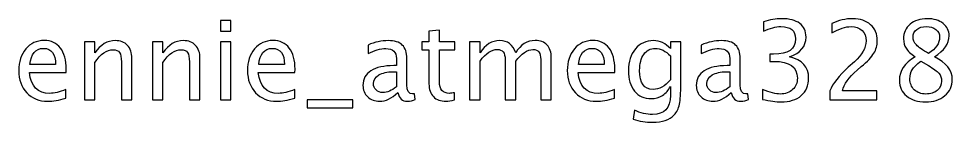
# Model space of a CAD drawing. Header units: centimetres. Extents: x -55 to 43, y -73 to 74.
# Drawn here: x -15.44 to -4.63, y -41.12 to -39.92 of the extents above; entities that cross this region are included whole.
import ezdxf

# ---------------------------------------------------------------- set-up
doc = ezdxf.new("R2010")
doc.units = ezdxf.units.CM
doc.header["$MEASUREMENT"] = 0
doc.layers.add('Layer 1', color=7, linetype='Continuous')

msp = doc.modelspace()

# ---------------------------------------------------------------- linework, layer by layer
at = {"layer": 'Layer 1'}
for points, knots in [([(-13.10724, -40.06374), (-13.10724, -40.06374), (-13.10724, -39.94182), (-13.10724, -39.94182), (-13.10724, -39.94182), (-13.10724, -39.94182), (-12.98532, -39.94182), (-12.98532, -39.94182), (-12.98532, -39.94182), (-12.98532, -39.94182), (-12.98532, -40.06374), (-12.98532, -40.06374), (-12.98532, -40.06374), (-12.98532, -40.06374), (-13.10724, -40.06374), (-13.10724, -40.06374)], [0, 0, 0, 0, 0.2, 0.2, 0.2, 0.2, 0.4, 0.4, 0.4, 0.4, 0.6, 0.6, 0.6, 0.6, 1, 1, 1, 1]), ([(-6.8273, -40.85368), (-6.8273, -40.85368), (-6.8273, -40.73938), (-6.8273, -40.73938), (-6.8273, -40.73938), (-6.74009, -40.77409), (-6.67172, -40.79145), (-6.62156, -40.79145), (-6.62156, -40.79145), (-6.5625, -40.79145), (-6.51488, -40.77452), (-6.47826, -40.74044), (-6.47826, -40.74044), (-6.44164, -40.70636), (-6.42344, -40.66191), (-6.42344, -40.6073), (-6.42344, -40.6073), (-6.42344, -40.47776), (-6.51361, -40.41299), (-6.69395, -40.41299), (-6.69395, -40.41299), (-6.69395, -40.41299), (-6.74221, -40.41299), (-6.74221, -40.41299), (-6.74221, -40.41299), (-6.74221, -40.41299), (-6.74221, -40.33107), (-6.74221, -40.33107), (-6.74221, -40.33107), (-6.74221, -40.33107), (-6.69945, -40.33044), (-6.69945, -40.33044), (-6.69945, -40.33044), (-6.52991, -40.33044), (-6.44503, -40.27075), (-6.44503, -40.15116), (-6.44503, -40.15116), (-6.44503, -40.05739), (-6.50133, -40.0104), (-6.61373, -40.0104), (-6.61373, -40.0104), (-6.67405, -40.0104), (-6.74094, -40.02776), (-6.8146, -40.06247), (-6.8146, -40.06247), (-6.8146, -40.06247), (-6.8146, -39.95579), (-6.8146, -39.95579), (-6.8146, -39.95579), (-6.74242, -39.93124), (-6.67278, -39.91896), (-6.6059, -39.91896), (-6.6059, -39.91896), (-6.51488, -39.91896), (-6.44482, -39.93716), (-6.39613, -39.97357), (-6.39613, -39.97357), (-6.34745, -40.00976), (-6.32311, -40.06247), (-6.32311, -40.13147), (-6.32311, -40.13147), (-6.32311, -40.23921), (-6.38682, -40.31605), (-6.51446, -40.36177), (-6.51446, -40.36177), (-6.3665, -40.39627), (-6.29263, -40.47734), (-6.29263, -40.60539), (-6.29263, -40.60539), (-6.29263, -40.69175), (-6.3212, -40.7597), (-6.37814, -40.80902), (-6.37814, -40.80902), (-6.43508, -40.85834), (-6.5134, -40.88289), (-6.61288, -40.88289), (-6.61288, -40.88289), (-6.66961, -40.88289), (-6.74094, -40.87315), (-6.8273, -40.85368)], [0, 0, 0, 0, 0.04761905, 0.04761905, 0.04761905, 0.04761905, 0.0952381, 0.0952381, 0.0952381, 0.0952381, 0.14285714, 0.14285714, 0.14285714, 0.14285714, 0.19047619, 0.19047619, 0.19047619, 0.19047619, 0.23809524, 0.23809524, 0.23809524, 0.23809524, 0.28571429, 0.28571429, 0.28571429, 0.28571429, 0.33333333, 0.33333333, 0.33333333, 0.33333333, 0.38095238, 0.38095238, 0.38095238, 0.38095238, 0.42857143, 0.42857143, 0.42857143, 0.42857143, 0.47619048, 0.47619048, 0.47619048, 0.47619048, 0.52380952, 0.52380952, 0.52380952, 0.52380952, 0.57142857, 0.57142857, 0.57142857, 0.57142857, 0.61904762, 0.61904762, 0.61904762, 0.61904762, 0.66666667, 0.66666667, 0.66666667, 0.66666667, 0.71428571, 0.71428571, 0.71428571, 0.71428571, 0.76190476, 0.76190476, 0.76190476, 0.76190476, 0.80952381, 0.80952381, 0.80952381, 0.80952381, 0.85714286, 0.85714286, 0.85714286, 0.85714286, 0.9047619, 0.9047619, 0.9047619, 0.9047619, 1, 1, 1, 1]), ([(-6.04837, -40.86003), (-6.04837, -40.86003), (-6.04837, -40.75335), (-6.04837, -40.75335), (-6.04837, -40.75335), (-6.01281, -40.67016), (-5.94105, -40.57936), (-5.83289, -40.48136), (-5.83289, -40.48136), (-5.83289, -40.48136), (-5.76304, -40.4187), (-5.76304, -40.4187), (-5.76304, -40.4187), (-5.67308, -40.337), (-5.628, -40.25614), (-5.628, -40.17571), (-5.628, -40.17571), (-5.628, -40.12428), (-5.64345, -40.08406), (-5.67414, -40.05464), (-5.67414, -40.05464), (-5.70483, -40.02522), (-5.74738, -40.0104), (-5.80135, -40.0104), (-5.80135, -40.0104), (-5.86443, -40.0104), (-5.93915, -40.03453), (-6.02551, -40.08279), (-6.02551, -40.08279), (-6.02551, -40.08279), (-6.02551, -39.97611), (-6.02551, -39.97611), (-6.02551, -39.97611), (-5.94402, -39.93801), (-5.86295, -39.91896), (-5.78209, -39.91896), (-5.78209, -39.91896), (-5.69616, -39.91896), (-5.62715, -39.94203), (-5.57508, -39.98839), (-5.57508, -39.98839), (-5.52322, -40.03474), (-5.49719, -40.09612), (-5.49719, -40.17275), (-5.49719, -40.17275), (-5.49719, -40.22778), (-5.51031, -40.27668), (-5.53656, -40.31922), (-5.53656, -40.31922), (-5.56302, -40.36198), (-5.61191, -40.41362), (-5.68367, -40.47458), (-5.68367, -40.47458), (-5.68367, -40.47458), (-5.73087, -40.5148), (-5.73087, -40.5148), (-5.73087, -40.5148), (-5.82908, -40.59799), (-5.88581, -40.67757), (-5.90105, -40.75335), (-5.90105, -40.75335), (-5.90105, -40.75335), (-5.501, -40.75335), (-5.501, -40.75335), (-5.501, -40.75335), (-5.501, -40.75335), (-5.501, -40.86003), (-5.501, -40.86003), (-5.501, -40.86003), (-5.501, -40.86003), (-6.04837, -40.86003), (-6.04837, -40.86003)], [0, 0, 0, 0, 0.05263158, 0.05263158, 0.05263158, 0.05263158, 0.10526316, 0.10526316, 0.10526316, 0.10526316, 0.15789474, 0.15789474, 0.15789474, 0.15789474, 0.21052632, 0.21052632, 0.21052632, 0.21052632, 0.26315789, 0.26315789, 0.26315789, 0.26315789, 0.31578947, 0.31578947, 0.31578947, 0.31578947, 0.36842105, 0.36842105, 0.36842105, 0.36842105, 0.42105263, 0.42105263, 0.42105263, 0.42105263, 0.47368421, 0.47368421, 0.47368421, 0.47368421, 0.52631579, 0.52631579, 0.52631579, 0.52631579, 0.57894737, 0.57894737, 0.57894737, 0.57894737, 0.63157895, 0.63157895, 0.63157895, 0.63157895, 0.68421053, 0.68421053, 0.68421053, 0.68421053, 0.73684211, 0.73684211, 0.73684211, 0.73684211, 0.78947368, 0.78947368, 0.78947368, 0.78947368, 0.84210526, 0.84210526, 0.84210526, 0.84210526, 0.89473684, 0.89473684, 0.89473684, 0.89473684, 1, 1, 1, 1]), ([(-5.05862, -40.36028), (-5.109, -40.32515), (-5.14413, -40.29255), (-5.16382, -40.26228), (-5.16382, -40.26228), (-5.1835, -40.23223), (-5.19324, -40.19582), (-5.19324, -40.15327), (-5.19324, -40.15327), (-5.19324, -40.08385), (-5.16784, -40.02733), (-5.11725, -39.98394), (-5.11725, -39.98394), (-5.06645, -39.94055), (-5.0002, -39.91896), (-4.9185, -39.91896), (-4.9185, -39.91896), (-4.84314, -39.91896), (-4.78197, -39.93737), (-4.73519, -39.9742), (-4.73519, -39.9742), (-4.68841, -40.01082), (-4.66492, -40.05866), (-4.66492, -40.11729), (-4.66492, -40.11729), (-4.66492, -40.20619), (-4.72186, -40.28726), (-4.83552, -40.36028), (-4.83552, -40.36028), (-4.6973, -40.42802), (-4.62809, -40.51544), (-4.62809, -40.62254), (-4.62809, -40.62254), (-4.62809, -40.69895), (-4.65709, -40.76139), (-4.71487, -40.81008), (-4.71487, -40.81008), (-4.77266, -40.85855), (-4.84695, -40.88289), (-4.93797, -40.88289), (-4.93797, -40.88289), (-5.02877, -40.88289), (-5.10201, -40.86003), (-5.15789, -40.81431), (-5.15789, -40.81431), (-5.21356, -40.7688), (-5.2415, -40.70869), (-5.2415, -40.63439), (-5.2415, -40.63439), (-5.2415, -40.52433), (-5.18054, -40.4331), (-5.05862, -40.36028)], [0, 0, 0, 0, 0.07142857, 0.07142857, 0.07142857, 0.07142857, 0.14285714, 0.14285714, 0.14285714, 0.14285714, 0.21428571, 0.21428571, 0.21428571, 0.21428571, 0.28571429, 0.28571429, 0.28571429, 0.28571429, 0.35714286, 0.35714286, 0.35714286, 0.35714286, 0.42857143, 0.42857143, 0.42857143, 0.42857143, 0.5, 0.5, 0.5, 0.5, 0.57142857, 0.57142857, 0.57142857, 0.57142857, 0.64285714, 0.64285714, 0.64285714, 0.64285714, 0.71428571, 0.71428571, 0.71428571, 0.71428571, 0.78571429, 0.78571429, 0.78571429, 0.78571429, 0.85714286, 0.85714286, 0.85714286, 0.85714286, 1, 1, 1, 1]), ([(-4.90368, -40.32197), (-4.81817, -40.26546), (-4.77541, -40.2028), (-4.77541, -40.13359), (-4.77541, -40.13359), (-4.77541, -40.09655), (-4.7898, -40.06691), (-4.81838, -40.04427), (-4.81838, -40.04427), (-4.84716, -40.02162), (-4.88463, -40.0104), (-4.93098, -40.0104), (-4.93098, -40.0104), (-4.97586, -40.0104), (-5.01248, -40.02141), (-5.04063, -40.04363), (-5.04063, -40.04363), (-5.06878, -40.06586), (-5.08275, -40.09443), (-5.08275, -40.12978), (-5.08275, -40.12978), (-5.08275, -40.16407), (-5.07005, -40.19497), (-5.04465, -40.22249), (-5.04465, -40.22249), (-5.01925, -40.24979), (-4.97226, -40.28303), (-4.90368, -40.32197)], [0, 0, 0, 0, 0.125, 0.125, 0.125, 0.125, 0.25, 0.25, 0.25, 0.25, 0.375, 0.375, 0.375, 0.375, 0.5, 0.5, 0.5, 0.5, 0.625, 0.625, 0.625, 0.625, 0.75, 0.75, 0.75, 0.75, 1, 1, 1, 1]), ([(-10.39537, -40.85982), (-10.43305, -40.87019), (-10.46585, -40.87527), (-10.49358, -40.87527), (-10.49358, -40.87527), (-10.55581, -40.87527), (-10.60428, -40.85749), (-10.639, -40.82193), (-10.639, -40.82193), (-10.67392, -40.78637), (-10.69128, -40.73705), (-10.69128, -40.67376), (-10.69128, -40.67376), (-10.69128, -40.67376), (-10.69128, -40.27837), (-10.69128, -40.27837), (-10.69128, -40.27837), (-10.69128, -40.27837), (-10.77552, -40.27837), (-10.77552, -40.27837), (-10.77552, -40.27837), (-10.77552, -40.27837), (-10.77552, -40.18693), (-10.77552, -40.18693), (-10.77552, -40.18693), (-10.77552, -40.18693), (-10.69128, -40.18693), (-10.69128, -40.18693), (-10.69128, -40.18693), (-10.69128, -40.18693), (-10.69128, -40.06522), (-10.69128, -40.06522), (-10.69128, -40.06522), (-10.69128, -40.06522), (-10.56936, -40.05358), (-10.56936, -40.05358), (-10.56936, -40.05358), (-10.56936, -40.05358), (-10.56936, -40.18693), (-10.56936, -40.18693), (-10.56936, -40.18693), (-10.56936, -40.18693), (-10.39283, -40.18693), (-10.39283, -40.18693), (-10.39283, -40.18693), (-10.39283, -40.18693), (-10.39283, -40.27837), (-10.39283, -40.27837), (-10.39283, -40.27837), (-10.39283, -40.27837), (-10.56936, -40.27837), (-10.56936, -40.27837), (-10.56936, -40.27837), (-10.56936, -40.27837), (-10.56936, -40.65175), (-10.56936, -40.65175), (-10.56936, -40.65175), (-10.56936, -40.7398), (-10.53105, -40.78383), (-10.45464, -40.78383), (-10.45464, -40.78383), (-10.43834, -40.78383), (-10.41865, -40.78108), (-10.39537, -40.77579), (-10.39537, -40.77579), (-10.39537, -40.77579), (-10.39537, -40.85982), (-10.39537, -40.85982)], [0, 0, 0, 0, 0.05555556, 0.05555556, 0.05555556, 0.05555556, 0.11111111, 0.11111111, 0.11111111, 0.11111111, 0.16666667, 0.16666667, 0.16666667, 0.16666667, 0.22222222, 0.22222222, 0.22222222, 0.22222222, 0.27777778, 0.27777778, 0.27777778, 0.27777778, 0.33333333, 0.33333333, 0.33333333, 0.33333333, 0.38888889, 0.38888889, 0.38888889, 0.38888889, 0.44444444, 0.44444444, 0.44444444, 0.44444444, 0.5, 0.5, 0.5, 0.5, 0.55555556, 0.55555556, 0.55555556, 0.55555556, 0.61111111, 0.61111111, 0.61111111, 0.61111111, 0.66666667, 0.66666667, 0.66666667, 0.66666667, 0.72222222, 0.72222222, 0.72222222, 0.72222222, 0.77777778, 0.77777778, 0.77777778, 0.77777778, 0.83333333, 0.83333333, 0.83333333, 0.83333333, 0.88888889, 0.88888889, 0.88888889, 0.88888889, 1, 1, 1, 1]), ([(-14.89731, -40.83844), (-14.97922, -40.86299), (-15.04929, -40.87527), (-15.10771, -40.87527), (-15.10771, -40.87527), (-15.2074, -40.87527), (-15.28847, -40.84225), (-15.35091, -40.77642), (-15.35091, -40.77642), (-15.41335, -40.71059), (-15.44468, -40.62529), (-15.44468, -40.5203), (-15.44468, -40.5203), (-15.44468, -40.41849), (-15.41716, -40.33488), (-15.36192, -40.26948), (-15.36192, -40.26948), (-15.30667, -40.20429), (-15.23598, -40.17169), (-15.14983, -40.17169), (-15.14983, -40.17169), (-15.06834, -40.17169), (-15.00526, -40.20069), (-14.96081, -40.25868), (-14.96081, -40.25868), (-14.91636, -40.31668), (-14.89413, -40.39881), (-14.89413, -40.50528), (-14.89413, -40.50528), (-14.89413, -40.50528), (-14.89477, -40.54253), (-14.89477, -40.54253), (-14.89477, -40.54253), (-14.89477, -40.54253), (-15.32022, -40.54253), (-15.32022, -40.54253), (-15.32022, -40.54253), (-15.30244, -40.7034), (-15.22391, -40.78383), (-15.08485, -40.78383), (-15.08485, -40.78383), (-15.03383, -40.78383), (-14.97139, -40.76944), (-14.89731, -40.74065), (-14.89731, -40.74065), (-14.89731, -40.74065), (-14.89731, -40.83844), (-14.89731, -40.83844)], [0, 0, 0, 0, 0.07692308, 0.07692308, 0.07692308, 0.07692308, 0.15384615, 0.15384615, 0.15384615, 0.15384615, 0.23076923, 0.23076923, 0.23076923, 0.23076923, 0.30769231, 0.30769231, 0.30769231, 0.30769231, 0.38461538, 0.38461538, 0.38461538, 0.38461538, 0.46153846, 0.46153846, 0.46153846, 0.46153846, 0.53846154, 0.53846154, 0.53846154, 0.53846154, 0.61538462, 0.61538462, 0.61538462, 0.61538462, 0.69230769, 0.69230769, 0.69230769, 0.69230769, 0.76923077, 0.76923077, 0.76923077, 0.76923077, 0.84615385, 0.84615385, 0.84615385, 0.84615385, 1, 1, 1, 1]), ([(-14.68374, -40.86003), (-14.68374, -40.86003), (-14.68374, -40.18693), (-14.68374, -40.18693), (-14.68374, -40.18693), (-14.68374, -40.18693), (-14.56182, -40.18693), (-14.56182, -40.18693), (-14.56182, -40.18693), (-14.56182, -40.18693), (-14.56182, -40.31414), (-14.56182, -40.31414), (-14.56182, -40.31414), (-14.49726, -40.21995), (-14.4181, -40.17296), (-14.32454, -40.17296), (-14.32454, -40.17296), (-14.2657, -40.17296), (-14.21892, -40.19137), (-14.18442, -40.22842), (-14.18442, -40.22842), (-14.14992, -40.26525), (-14.13256, -40.31499), (-14.13256, -40.37722), (-14.13256, -40.37722), (-14.13256, -40.37722), (-14.13256, -40.86003), (-14.13256, -40.86003), (-14.13256, -40.86003), (-14.13256, -40.86003), (-14.25448, -40.86003), (-14.25448, -40.86003), (-14.25448, -40.86003), (-14.25448, -40.86003), (-14.25448, -40.41701), (-14.25448, -40.41701), (-14.25448, -40.41701), (-14.25448, -40.36706), (-14.26189, -40.3315), (-14.27649, -40.31033), (-14.27649, -40.31033), (-14.29131, -40.28895), (-14.31565, -40.27837), (-14.34973, -40.27837), (-14.34973, -40.27837), (-14.42466, -40.27837), (-14.49536, -40.32726), (-14.56182, -40.42505), (-14.56182, -40.42505), (-14.56182, -40.42505), (-14.56182, -40.86003), (-14.56182, -40.86003), (-14.56182, -40.86003), (-14.56182, -40.86003), (-14.68374, -40.86003), (-14.68374, -40.86003)], [0, 0, 0, 0, 0.06666667, 0.06666667, 0.06666667, 0.06666667, 0.13333333, 0.13333333, 0.13333333, 0.13333333, 0.2, 0.2, 0.2, 0.2, 0.26666667, 0.26666667, 0.26666667, 0.26666667, 0.33333333, 0.33333333, 0.33333333, 0.33333333, 0.4, 0.4, 0.4, 0.4, 0.46666667, 0.46666667, 0.46666667, 0.46666667, 0.53333333, 0.53333333, 0.53333333, 0.53333333, 0.6, 0.6, 0.6, 0.6, 0.66666667, 0.66666667, 0.66666667, 0.66666667, 0.73333333, 0.73333333, 0.73333333, 0.73333333, 0.8, 0.8, 0.8, 0.8, 0.86666667, 0.86666667, 0.86666667, 0.86666667, 1, 1, 1, 1]), ([(-13.89549, -40.86003), (-13.89549, -40.86003), (-13.89549, -40.18693), (-13.89549, -40.18693), (-13.89549, -40.18693), (-13.89549, -40.18693), (-13.77357, -40.18693), (-13.77357, -40.18693), (-13.77357, -40.18693), (-13.77357, -40.18693), (-13.77357, -40.31414), (-13.77357, -40.31414), (-13.77357, -40.31414), (-13.70901, -40.21995), (-13.62985, -40.17296), (-13.53629, -40.17296), (-13.53629, -40.17296), (-13.47745, -40.17296), (-13.43067, -40.19137), (-13.39617, -40.22842), (-13.39617, -40.22842), (-13.36167, -40.26525), (-13.34431, -40.31499), (-13.34431, -40.37722), (-13.34431, -40.37722), (-13.34431, -40.37722), (-13.34431, -40.86003), (-13.34431, -40.86003), (-13.34431, -40.86003), (-13.34431, -40.86003), (-13.46623, -40.86003), (-13.46623, -40.86003), (-13.46623, -40.86003), (-13.46623, -40.86003), (-13.46623, -40.41701), (-13.46623, -40.41701), (-13.46623, -40.41701), (-13.46623, -40.36706), (-13.47364, -40.3315), (-13.48824, -40.31033), (-13.48824, -40.31033), (-13.50306, -40.28895), (-13.5274, -40.27837), (-13.56148, -40.27837), (-13.56148, -40.27837), (-13.63641, -40.27837), (-13.70711, -40.32726), (-13.77357, -40.42505), (-13.77357, -40.42505), (-13.77357, -40.42505), (-13.77357, -40.86003), (-13.77357, -40.86003), (-13.77357, -40.86003), (-13.77357, -40.86003), (-13.89549, -40.86003), (-13.89549, -40.86003)], [0, 0, 0, 0, 0.06666667, 0.06666667, 0.06666667, 0.06666667, 0.13333333, 0.13333333, 0.13333333, 0.13333333, 0.2, 0.2, 0.2, 0.2, 0.26666667, 0.26666667, 0.26666667, 0.26666667, 0.33333333, 0.33333333, 0.33333333, 0.33333333, 0.4, 0.4, 0.4, 0.4, 0.46666667, 0.46666667, 0.46666667, 0.46666667, 0.53333333, 0.53333333, 0.53333333, 0.53333333, 0.6, 0.6, 0.6, 0.6, 0.66666667, 0.66666667, 0.66666667, 0.66666667, 0.73333333, 0.73333333, 0.73333333, 0.73333333, 0.8, 0.8, 0.8, 0.8, 0.86666667, 0.86666667, 0.86666667, 0.86666667, 1, 1, 1, 1]), ([(-13.10724, -40.86003), (-13.10724, -40.86003), (-13.10724, -40.18693), (-13.10724, -40.18693), (-13.10724, -40.18693), (-13.10724, -40.18693), (-12.98532, -40.18693), (-12.98532, -40.18693), (-12.98532, -40.18693), (-12.98532, -40.18693), (-12.98532, -40.86003), (-12.98532, -40.86003), (-12.98532, -40.86003), (-12.98532, -40.86003), (-13.10724, -40.86003), (-13.10724, -40.86003)], [0, 0, 0, 0, 0.2, 0.2, 0.2, 0.2, 0.4, 0.4, 0.4, 0.4, 0.6, 0.6, 0.6, 0.6, 1, 1, 1, 1]), ([(-12.24618, -40.83844), (-12.32809, -40.86299), (-12.39816, -40.87527), (-12.45658, -40.87527), (-12.45658, -40.87527), (-12.55627, -40.87527), (-12.63734, -40.84225), (-12.69978, -40.77642), (-12.69978, -40.77642), (-12.76222, -40.71059), (-12.79355, -40.62529), (-12.79355, -40.5203), (-12.79355, -40.5203), (-12.79355, -40.41849), (-12.76603, -40.33488), (-12.71079, -40.26948), (-12.71079, -40.26948), (-12.65554, -40.20429), (-12.58485, -40.17169), (-12.4987, -40.17169), (-12.4987, -40.17169), (-12.41721, -40.17169), (-12.35413, -40.20069), (-12.30968, -40.25868), (-12.30968, -40.25868), (-12.26523, -40.31668), (-12.243, -40.39881), (-12.243, -40.50528), (-12.243, -40.50528), (-12.243, -40.50528), (-12.24364, -40.54253), (-12.24364, -40.54253), (-12.24364, -40.54253), (-12.24364, -40.54253), (-12.66909, -40.54253), (-12.66909, -40.54253), (-12.66909, -40.54253), (-12.65131, -40.7034), (-12.57278, -40.78383), (-12.43372, -40.78383), (-12.43372, -40.78383), (-12.3827, -40.78383), (-12.32026, -40.76944), (-12.24618, -40.74065), (-12.24618, -40.74065), (-12.24618, -40.74065), (-12.24618, -40.83844), (-12.24618, -40.83844)], [0, 0, 0, 0, 0.07692308, 0.07692308, 0.07692308, 0.07692308, 0.15384615, 0.15384615, 0.15384615, 0.15384615, 0.23076923, 0.23076923, 0.23076923, 0.23076923, 0.30769231, 0.30769231, 0.30769231, 0.30769231, 0.38461538, 0.38461538, 0.38461538, 0.38461538, 0.46153846, 0.46153846, 0.46153846, 0.46153846, 0.53846154, 0.53846154, 0.53846154, 0.53846154, 0.61538462, 0.61538462, 0.61538462, 0.61538462, 0.69230769, 0.69230769, 0.69230769, 0.69230769, 0.76923077, 0.76923077, 0.76923077, 0.76923077, 0.84615385, 0.84615385, 0.84615385, 0.84615385, 1, 1, 1, 1]), ([(-11.05069, -40.7743), (-11.12392, -40.84161), (-11.19441, -40.87527), (-11.26214, -40.87527), (-11.26214, -40.87527), (-11.31781, -40.87527), (-11.36417, -40.85791), (-11.40078, -40.82299), (-11.40078, -40.82299), (-11.43761, -40.78806), (-11.45603, -40.74404), (-11.45603, -40.69091), (-11.45603, -40.69091), (-11.45603, -40.61746), (-11.42513, -40.56094), (-11.36332, -40.52157), (-11.36332, -40.52157), (-11.30151, -40.4822), (-11.21282, -40.46252), (-11.09725, -40.46252), (-11.09725, -40.46252), (-11.09725, -40.46252), (-11.06868, -40.46252), (-11.06868, -40.46252), (-11.06868, -40.46252), (-11.06868, -40.46252), (-11.06868, -40.38145), (-11.06868, -40.38145), (-11.06868, -40.38145), (-11.06868, -40.30335), (-11.10932, -40.2644), (-11.19081, -40.2644), (-11.19081, -40.2644), (-11.25389, -40.2644), (-11.32289, -40.2843), (-11.39761, -40.32409), (-11.39761, -40.32409), (-11.39761, -40.32409), (-11.39761, -40.22376), (-11.39761, -40.22376), (-11.39761, -40.22376), (-11.31548, -40.18989), (-11.23801, -40.17296), (-11.16541, -40.17296), (-11.16541, -40.17296), (-11.09069, -40.17296), (-11.03545, -40.18989), (-11.0001, -40.22397), (-11.0001, -40.22397), (-10.96454, -40.25805), (-10.94676, -40.31054), (-10.94676, -40.38145), (-10.94676, -40.38145), (-10.94676, -40.38145), (-10.94676, -40.68562), (-10.94676, -40.68562), (-10.94676, -40.68562), (-10.94676, -40.75525), (-10.92538, -40.79018), (-10.88241, -40.79018), (-10.88241, -40.79018), (-10.87712, -40.79018), (-10.86929, -40.78933), (-10.85892, -40.78764), (-10.85892, -40.78764), (-10.85892, -40.78764), (-10.85024, -40.85537), (-10.85024, -40.85537), (-10.85024, -40.85537), (-10.87797, -40.86871), (-10.90845, -40.87527), (-10.94189, -40.87527), (-10.94189, -40.87527), (-10.99883, -40.87527), (-11.03502, -40.84161), (-11.05069, -40.7743)], [0, 0, 0, 0, 0.05, 0.05, 0.05, 0.05, 0.1, 0.1, 0.1, 0.1, 0.15, 0.15, 0.15, 0.15, 0.2, 0.2, 0.2, 0.2, 0.25, 0.25, 0.25, 0.25, 0.3, 0.3, 0.3, 0.3, 0.35, 0.35, 0.35, 0.35, 0.4, 0.4, 0.4, 0.4, 0.45, 0.45, 0.45, 0.45, 0.5, 0.5, 0.5, 0.5, 0.55, 0.55, 0.55, 0.55, 0.6, 0.6, 0.6, 0.6, 0.65, 0.65, 0.65, 0.65, 0.7, 0.7, 0.7, 0.7, 0.75, 0.75, 0.75, 0.75, 0.8, 0.8, 0.8, 0.8, 0.85, 0.85, 0.85, 0.85, 0.9, 0.9, 0.9, 0.9, 1, 1, 1, 1]), ([(-10.22138, -40.86003), (-10.22138, -40.86003), (-10.22138, -40.18693), (-10.22138, -40.18693), (-10.22138, -40.18693), (-10.22138, -40.18693), (-10.09946, -40.18693), (-10.09946, -40.18693), (-10.09946, -40.18693), (-10.09946, -40.18693), (-10.09946, -40.31414), (-10.09946, -40.31414), (-10.09946, -40.31414), (-10.03998, -40.21995), (-9.96378, -40.17296), (-9.87044, -40.17296), (-9.87044, -40.17296), (-9.78048, -40.17296), (-9.71931, -40.21995), (-9.68671, -40.31414), (-9.68671, -40.31414), (-9.62892, -40.2191), (-9.55357, -40.17169), (-9.46107, -40.17169), (-9.46107, -40.17169), (-9.40202, -40.17169), (-9.35609, -40.18905), (-9.32328, -40.22397), (-9.32328, -40.22397), (-9.29047, -40.2589), (-9.27396, -40.30779), (-9.27396, -40.37066), (-9.27396, -40.37066), (-9.27396, -40.37066), (-9.27396, -40.86003), (-9.27396, -40.86003), (-9.27396, -40.86003), (-9.27396, -40.86003), (-9.39588, -40.86003), (-9.39588, -40.86003), (-9.39588, -40.86003), (-9.39588, -40.86003), (-9.39588, -40.39076), (-9.39588, -40.39076), (-9.39588, -40.39076), (-9.39588, -40.31414), (-9.42636, -40.27583), (-9.48732, -40.27583), (-9.48732, -40.27583), (-9.55061, -40.27583), (-9.61707, -40.32049), (-9.68671, -40.41003), (-9.68671, -40.41003), (-9.68671, -40.41003), (-9.68671, -40.86003), (-9.68671, -40.86003), (-9.68671, -40.86003), (-9.68671, -40.86003), (-9.80863, -40.86003), (-9.80863, -40.86003), (-9.80863, -40.86003), (-9.80863, -40.86003), (-9.80863, -40.39034), (-9.80863, -40.39034), (-9.80863, -40.39034), (-9.80863, -40.31308), (-9.83953, -40.27456), (-9.90155, -40.27456), (-9.90155, -40.27456), (-9.96315, -40.27456), (-10.02919, -40.31943), (-10.09946, -40.40939), (-10.09946, -40.40939), (-10.09946, -40.40939), (-10.09946, -40.86003), (-10.09946, -40.86003), (-10.09946, -40.86003), (-10.09946, -40.86003), (-10.22138, -40.86003), (-10.22138, -40.86003)], [0, 0, 0, 0, 0.04761905, 0.04761905, 0.04761905, 0.04761905, 0.0952381, 0.0952381, 0.0952381, 0.0952381, 0.14285714, 0.14285714, 0.14285714, 0.14285714, 0.19047619, 0.19047619, 0.19047619, 0.19047619, 0.23809524, 0.23809524, 0.23809524, 0.23809524, 0.28571429, 0.28571429, 0.28571429, 0.28571429, 0.33333333, 0.33333333, 0.33333333, 0.33333333, 0.38095238, 0.38095238, 0.38095238, 0.38095238, 0.42857143, 0.42857143, 0.42857143, 0.42857143, 0.47619048, 0.47619048, 0.47619048, 0.47619048, 0.52380952, 0.52380952, 0.52380952, 0.52380952, 0.57142857, 0.57142857, 0.57142857, 0.57142857, 0.61904762, 0.61904762, 0.61904762, 0.61904762, 0.66666667, 0.66666667, 0.66666667, 0.66666667, 0.71428571, 0.71428571, 0.71428571, 0.71428571, 0.76190476, 0.76190476, 0.76190476, 0.76190476, 0.80952381, 0.80952381, 0.80952381, 0.80952381, 0.85714286, 0.85714286, 0.85714286, 0.85714286, 0.9047619, 0.9047619, 0.9047619, 0.9047619, 1, 1, 1, 1]), ([(-8.54159, -40.83844), (-8.6235, -40.86299), (-8.69357, -40.87527), (-8.75199, -40.87527), (-8.75199, -40.87527), (-8.85168, -40.87527), (-8.93275, -40.84225), (-8.99519, -40.77642), (-8.99519, -40.77642), (-9.05763, -40.71059), (-9.08896, -40.62529), (-9.08896, -40.5203), (-9.08896, -40.5203), (-9.08896, -40.41849), (-9.06144, -40.33488), (-9.0062, -40.26948), (-9.0062, -40.26948), (-8.95095, -40.20429), (-8.88026, -40.17169), (-8.79411, -40.17169), (-8.79411, -40.17169), (-8.71262, -40.17169), (-8.64954, -40.20069), (-8.60509, -40.25868), (-8.60509, -40.25868), (-8.56064, -40.31668), (-8.53841, -40.39881), (-8.53841, -40.50528), (-8.53841, -40.50528), (-8.53841, -40.50528), (-8.53905, -40.54253), (-8.53905, -40.54253), (-8.53905, -40.54253), (-8.53905, -40.54253), (-8.9645, -40.54253), (-8.9645, -40.54253), (-8.9645, -40.54253), (-8.94672, -40.7034), (-8.86819, -40.78383), (-8.72913, -40.78383), (-8.72913, -40.78383), (-8.67811, -40.78383), (-8.61567, -40.76944), (-8.54159, -40.74065), (-8.54159, -40.74065), (-8.54159, -40.74065), (-8.54159, -40.83844), (-8.54159, -40.83844)], [0, 0, 0, 0, 0.07692308, 0.07692308, 0.07692308, 0.07692308, 0.15384615, 0.15384615, 0.15384615, 0.15384615, 0.23076923, 0.23076923, 0.23076923, 0.23076923, 0.30769231, 0.30769231, 0.30769231, 0.30769231, 0.38461538, 0.38461538, 0.38461538, 0.38461538, 0.46153846, 0.46153846, 0.46153846, 0.46153846, 0.53846154, 0.53846154, 0.53846154, 0.53846154, 0.61538462, 0.61538462, 0.61538462, 0.61538462, 0.69230769, 0.69230769, 0.69230769, 0.69230769, 0.76923077, 0.76923077, 0.76923077, 0.76923077, 0.84615385, 0.84615385, 0.84615385, 0.84615385, 1, 1, 1, 1]), ([(-8.32548, -41.08355), (-8.32548, -41.08355), (-8.31109, -40.97814), (-8.31109, -40.97814), (-8.31109, -40.97814), (-8.24039, -41.01116), (-8.17033, -41.02767), (-8.10111, -41.02767), (-8.10111, -41.02767), (-7.96374, -41.02767), (-7.89495, -40.95486), (-7.89495, -40.80944), (-7.89495, -40.80944), (-7.89495, -40.80944), (-7.89495, -40.70361), (-7.89495, -40.70361), (-7.89495, -40.70361), (-7.91612, -40.74827), (-7.94617, -40.78277), (-7.98533, -40.80754), (-7.98533, -40.80754), (-8.02449, -40.8323), (-8.06809, -40.84479), (-8.11614, -40.84479), (-8.11614, -40.84479), (-8.19763, -40.84479), (-8.26219, -40.81558), (-8.30982, -40.75716), (-8.30982, -40.75716), (-8.35744, -40.69874), (-8.38136, -40.61958), (-8.38136, -40.51967), (-8.38136, -40.51967), (-8.38136, -40.41743), (-8.35427, -40.33404), (-8.30008, -40.26948), (-8.30008, -40.26948), (-8.24568, -40.20513), (-8.17562, -40.17296), (-8.08947, -40.17296), (-8.08947, -40.17296), (-8.01412, -40.17296), (-7.94914, -40.20344), (-7.89495, -40.26461), (-7.89495, -40.26461), (-7.89495, -40.26461), (-7.89495, -40.18693), (-7.89495, -40.18693), (-7.89495, -40.18693), (-7.89495, -40.18693), (-7.77303, -40.18693), (-7.77303, -40.18693), (-7.77303, -40.18693), (-7.77303, -40.18693), (-7.77303, -40.6763), (-7.77303, -40.6763), (-7.77303, -40.6763), (-7.77303, -40.7815), (-7.77853, -40.85939), (-7.78954, -40.90998), (-7.78954, -40.90998), (-7.80033, -40.96057), (-7.82108, -41.00206), (-7.85113, -41.03423), (-7.85113, -41.03423), (-7.90447, -41.09075), (-7.98787, -41.11911), (-8.10111, -41.11911), (-8.10111, -41.11911), (-8.17879, -41.11911), (-8.25351, -41.10726), (-8.32548, -41.08355)], [0, 0, 0, 0, 0.05263158, 0.05263158, 0.05263158, 0.05263158, 0.10526316, 0.10526316, 0.10526316, 0.10526316, 0.15789474, 0.15789474, 0.15789474, 0.15789474, 0.21052632, 0.21052632, 0.21052632, 0.21052632, 0.26315789, 0.26315789, 0.26315789, 0.26315789, 0.31578947, 0.31578947, 0.31578947, 0.31578947, 0.36842105, 0.36842105, 0.36842105, 0.36842105, 0.42105263, 0.42105263, 0.42105263, 0.42105263, 0.47368421, 0.47368421, 0.47368421, 0.47368421, 0.52631579, 0.52631579, 0.52631579, 0.52631579, 0.57894737, 0.57894737, 0.57894737, 0.57894737, 0.63157895, 0.63157895, 0.63157895, 0.63157895, 0.68421053, 0.68421053, 0.68421053, 0.68421053, 0.73684211, 0.73684211, 0.73684211, 0.73684211, 0.78947368, 0.78947368, 0.78947368, 0.78947368, 0.84210526, 0.84210526, 0.84210526, 0.84210526, 0.89473684, 0.89473684, 0.89473684, 0.89473684, 1, 1, 1, 1]), ([(-7.18925, -40.7743), (-7.26248, -40.84161), (-7.33297, -40.87527), (-7.4007, -40.87527), (-7.4007, -40.87527), (-7.45637, -40.87527), (-7.50273, -40.85791), (-7.53934, -40.82299), (-7.53934, -40.82299), (-7.57617, -40.78806), (-7.59459, -40.74404), (-7.59459, -40.69091), (-7.59459, -40.69091), (-7.59459, -40.61746), (-7.56369, -40.56094), (-7.50188, -40.52157), (-7.50188, -40.52157), (-7.44007, -40.4822), (-7.35138, -40.46252), (-7.23581, -40.46252), (-7.23581, -40.46252), (-7.23581, -40.46252), (-7.20724, -40.46252), (-7.20724, -40.46252), (-7.20724, -40.46252), (-7.20724, -40.46252), (-7.20724, -40.38145), (-7.20724, -40.38145), (-7.20724, -40.38145), (-7.20724, -40.30335), (-7.24788, -40.2644), (-7.32937, -40.2644), (-7.32937, -40.2644), (-7.39245, -40.2644), (-7.46145, -40.2843), (-7.53617, -40.32409), (-7.53617, -40.32409), (-7.53617, -40.32409), (-7.53617, -40.22376), (-7.53617, -40.22376), (-7.53617, -40.22376), (-7.45404, -40.18989), (-7.37657, -40.17296), (-7.30397, -40.17296), (-7.30397, -40.17296), (-7.22925, -40.17296), (-7.17401, -40.18989), (-7.13866, -40.22397), (-7.13866, -40.22397), (-7.1031, -40.25805), (-7.08532, -40.31054), (-7.08532, -40.38145), (-7.08532, -40.38145), (-7.08532, -40.38145), (-7.08532, -40.68562), (-7.08532, -40.68562), (-7.08532, -40.68562), (-7.08532, -40.75525), (-7.06394, -40.79018), (-7.02097, -40.79018), (-7.02097, -40.79018), (-7.01568, -40.79018), (-7.00785, -40.78933), (-6.99748, -40.78764), (-6.99748, -40.78764), (-6.99748, -40.78764), (-6.9888, -40.85537), (-6.9888, -40.85537), (-6.9888, -40.85537), (-7.01653, -40.86871), (-7.04701, -40.87527), (-7.08045, -40.87527), (-7.08045, -40.87527), (-7.13739, -40.87527), (-7.17358, -40.84161), (-7.18925, -40.7743)], [0, 0, 0, 0, 0.05, 0.05, 0.05, 0.05, 0.1, 0.1, 0.1, 0.1, 0.15, 0.15, 0.15, 0.15, 0.2, 0.2, 0.2, 0.2, 0.25, 0.25, 0.25, 0.25, 0.3, 0.3, 0.3, 0.3, 0.35, 0.35, 0.35, 0.35, 0.4, 0.4, 0.4, 0.4, 0.45, 0.45, 0.45, 0.45, 0.5, 0.5, 0.5, 0.5, 0.55, 0.55, 0.55, 0.55, 0.6, 0.6, 0.6, 0.6, 0.65, 0.65, 0.65, 0.65, 0.7, 0.7, 0.7, 0.7, 0.75, 0.75, 0.75, 0.75, 0.8, 0.8, 0.8, 0.8, 0.85, 0.85, 0.85, 0.85, 0.9, 0.9, 0.9, 0.9, 1, 1, 1, 1]), ([(-15.31387, -40.45109), (-15.31387, -40.45109), (-15.01669, -40.45109), (-15.01669, -40.45109), (-15.01669, -40.45109), (-15.01669, -40.32578), (-15.06347, -40.26313), (-15.15681, -40.26313), (-15.15681, -40.26313), (-15.25079, -40.26313), (-15.30307, -40.32578), (-15.31387, -40.45109)], [0, 0, 0, 0, 0.25, 0.25, 0.25, 0.25, 0.5, 0.5, 0.5, 0.5, 1, 1, 1, 1]), ([(-12.66274, -40.45109), (-12.66274, -40.45109), (-12.36556, -40.45109), (-12.36556, -40.45109), (-12.36556, -40.45109), (-12.36556, -40.32578), (-12.41234, -40.26313), (-12.50568, -40.26313), (-12.50568, -40.26313), (-12.59966, -40.26313), (-12.65194, -40.32578), (-12.66274, -40.45109)], [0, 0, 0, 0, 0.25, 0.25, 0.25, 0.25, 0.5, 0.5, 0.5, 0.5, 1, 1, 1, 1]), ([(-8.95815, -40.45109), (-8.95815, -40.45109), (-8.66097, -40.45109), (-8.66097, -40.45109), (-8.66097, -40.45109), (-8.66097, -40.32578), (-8.70775, -40.26313), (-8.80109, -40.26313), (-8.80109, -40.26313), (-8.89507, -40.26313), (-8.94735, -40.32578), (-8.95815, -40.45109)], [0, 0, 0, 0, 0.25, 0.25, 0.25, 0.25, 0.5, 0.5, 0.5, 0.5, 1, 1, 1, 1]), ([(-7.89495, -40.6272), (-7.89495, -40.6272), (-7.89495, -40.34801), (-7.89495, -40.34801), (-7.89495, -40.34801), (-7.94871, -40.29234), (-8.00734, -40.2644), (-8.07063, -40.2644), (-8.07063, -40.2644), (-8.12694, -40.2644), (-8.17096, -40.28684), (-8.20271, -40.33192), (-8.20271, -40.33192), (-8.23467, -40.37679), (-8.25055, -40.43924), (-8.25055, -40.51882), (-8.25055, -40.51882), (-8.25055, -40.66508), (-8.19869, -40.73811), (-8.09476, -40.73811), (-8.09476, -40.73811), (-8.02407, -40.73811), (-7.95739, -40.70107), (-7.89495, -40.6272)], [0, 0, 0, 0, 0.14285714, 0.14285714, 0.14285714, 0.14285714, 0.28571429, 0.28571429, 0.28571429, 0.28571429, 0.42857143, 0.42857143, 0.42857143, 0.42857143, 0.57142857, 0.57142857, 0.57142857, 0.57142857, 0.71428571, 0.71428571, 0.71428571, 0.71428571, 1, 1, 1, 1]), ([(-4.99216, -40.40981), (-5.04169, -40.44791), (-5.07534, -40.48115), (-5.09312, -40.50951), (-5.09312, -40.50951), (-5.11069, -40.53787), (-5.11958, -40.57301), (-5.11958, -40.61534), (-5.11958, -40.61534), (-5.11958, -40.66784), (-5.10265, -40.71038), (-5.06857, -40.74277), (-5.06857, -40.74277), (-5.03449, -40.77515), (-4.98983, -40.79145), (-4.93416, -40.79145), (-4.93416, -40.79145), (-4.88061, -40.79145), (-4.837, -40.77769), (-4.80335, -40.74996), (-4.80335, -40.74996), (-4.76948, -40.72223), (-4.75255, -40.68625), (-4.75255, -40.64201), (-4.75255, -40.64201), (-4.75255, -40.60645), (-4.76292, -40.57618), (-4.78388, -40.55163), (-4.78388, -40.55163), (-4.80483, -40.52708), (-4.84526, -40.49702), (-4.90516, -40.46146), (-4.90516, -40.46146), (-4.90516, -40.46146), (-4.99216, -40.40981), (-4.99216, -40.40981)], [0, 0, 0, 0, 0.1, 0.1, 0.1, 0.1, 0.2, 0.2, 0.2, 0.2, 0.3, 0.3, 0.3, 0.3, 0.4, 0.4, 0.4, 0.4, 0.5, 0.5, 0.5, 0.5, 0.6, 0.6, 0.6, 0.6, 0.7, 0.7, 0.7, 0.7, 0.8, 0.8, 0.8, 0.8, 1, 1, 1, 1]), ([(-11.06868, -40.70784), (-11.06868, -40.70784), (-11.06868, -40.53491), (-11.06868, -40.53491), (-11.06868, -40.53491), (-11.06868, -40.53491), (-11.10784, -40.53364), (-11.10784, -40.53364), (-11.10784, -40.53364), (-11.17557, -40.53364), (-11.23018, -40.54613), (-11.27188, -40.5711), (-11.27188, -40.5711), (-11.31337, -40.59629), (-11.33411, -40.62952), (-11.33411, -40.67101), (-11.33411, -40.67101), (-11.33411, -40.70001), (-11.32374, -40.72456), (-11.30321, -40.74467), (-11.30321, -40.74467), (-11.28246, -40.76478), (-11.25727, -40.77494), (-11.22743, -40.77494), (-11.22743, -40.77494), (-11.17663, -40.77494), (-11.12371, -40.7525), (-11.06868, -40.70784)], [0, 0, 0, 0, 0.125, 0.125, 0.125, 0.125, 0.25, 0.25, 0.25, 0.25, 0.375, 0.375, 0.375, 0.375, 0.5, 0.5, 0.5, 0.5, 0.625, 0.625, 0.625, 0.625, 0.75, 0.75, 0.75, 0.75, 1, 1, 1, 1]), ([(-7.20724, -40.70784), (-7.20724, -40.70784), (-7.20724, -40.53491), (-7.20724, -40.53491), (-7.20724, -40.53491), (-7.20724, -40.53491), (-7.2464, -40.53364), (-7.2464, -40.53364), (-7.2464, -40.53364), (-7.31413, -40.53364), (-7.36874, -40.54613), (-7.41044, -40.5711), (-7.41044, -40.5711), (-7.45193, -40.59629), (-7.47267, -40.62952), (-7.47267, -40.67101), (-7.47267, -40.67101), (-7.47267, -40.70001), (-7.4623, -40.72456), (-7.44177, -40.74467), (-7.44177, -40.74467), (-7.42102, -40.76478), (-7.39583, -40.77494), (-7.36599, -40.77494), (-7.36599, -40.77494), (-7.31519, -40.77494), (-7.26227, -40.7525), (-7.20724, -40.70784)], [0, 0, 0, 0, 0.125, 0.125, 0.125, 0.125, 0.25, 0.25, 0.25, 0.25, 0.375, 0.375, 0.375, 0.375, 0.5, 0.5, 0.5, 0.5, 0.625, 0.625, 0.625, 0.625, 0.75, 0.75, 0.75, 0.75, 1, 1, 1, 1]), ([(-12.10119, -40.95147), (-12.10119, -40.95147), (-12.10119, -40.86003), (-12.10119, -40.86003), (-12.10119, -40.86003), (-12.10119, -40.86003), (-11.57287, -40.86003), (-11.57287, -40.86003), (-11.57287, -40.86003), (-11.57287, -40.86003), (-11.57287, -40.95147), (-11.57287, -40.95147), (-11.57287, -40.95147), (-11.57287, -40.95147), (-12.10119, -40.95147), (-12.10119, -40.95147)], [0, 0, 0, 0, 0.2, 0.2, 0.2, 0.2, 0.4, 0.4, 0.4, 0.4, 0.6, 0.6, 0.6, 0.6, 1, 1, 1, 1])]:
    msp.add_open_spline(points, degree=3, knots=knots, dxfattribs=at)

doc.saveas('drawing.dxf')
